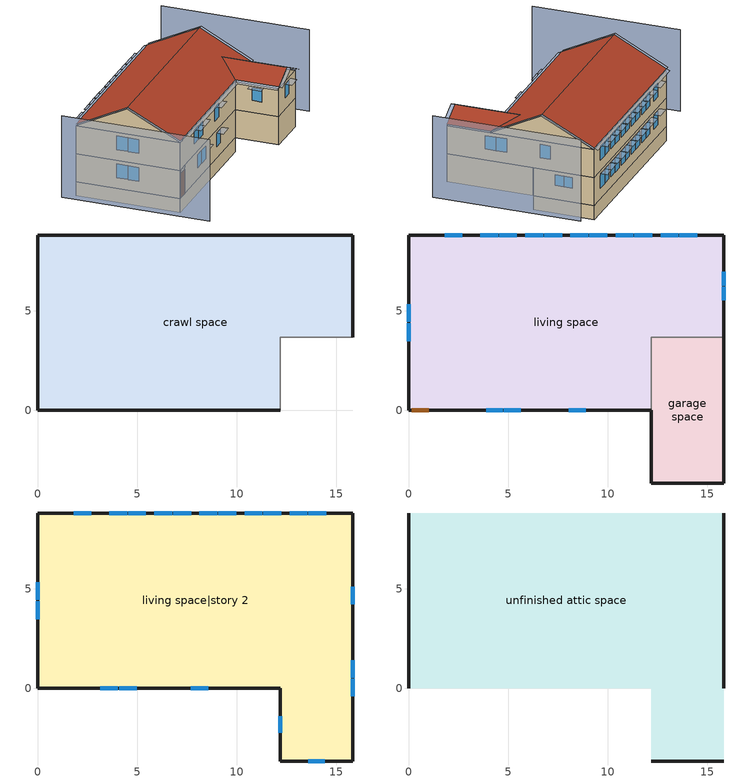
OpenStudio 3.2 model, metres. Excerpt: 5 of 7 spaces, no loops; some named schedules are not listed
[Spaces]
crawl space
 floor foundation (FloorFndGrndCS): 0,0 0,8.8 15.84,8.8 15.84,3.66 12.18,3.66 12.18,0 z-1.22
 wall foundation (WallFndGrndCS): 15.84,3.66 15.84,8.8 0,8.8 0,0 12.18,0 z-1.22:0
 wall adiabatic (WallFndGrndCS): 12.18,0 12.18,3.66 15.84,3.66 z-1.22:0
garage space
 floor foundation (FloorFndGrndUnfinSlab): 12.18,-3.66 12.18,3.66 15.84,3.66 15.84,-3.66 z0
 wall outside (WallExtUninsUnfin): 12.18,0 12.18,-3.66 15.84,-3.66 15.84,3.66 z0:2.44
 wall to living space (WallIntFinInsUnfin Reversed): 15.84,3.66 12.18,3.66 12.18,0 z0:2.44
living space
 floor to crawl space (FloorCSInsFin Reversed): 0,0 0,8.8 15.84,8.8 15.84,3.66 12.18,3.66 12.18,0 z0
 wall outside (WallExtInsFin): 15.84,3.66 15.84,8.8 0,8.8 0,0 0.13,0 1.05,0 12.18,0 z0:2.44
 window (WindowConstruction): 3.89,0 4.73,0 / 4.79,0 5.63,0 / 8.05,0 8.89,0 z1.01:2.13; 14.49,8.8 13.61,8.8 / 13.54,8.8 12.66,8.8 / 12.23,8.8 11.34,8.8 / 11.28,8.8 10.39,8.8 / 9.97,8.8 9.08,8.8 / 9.02,8.8 8.13,8.8 / 7.71,8.8 6.82,8.8 / 6.76,8.8 5.87,8.8 / 5.44,8.8 4.56,8.8 / 4.49,8.8 3.61,8.8 / 2.71,8.8 1.82,8.8 z0.95:2.13; 0,5.33 0,4.43 / 0,4.37 0,3.47 z0.94:2.13; 15.84,5.51 15.84,6.2 / 15.84,6.26 15.84,6.94 z1.22:2.13
 door (Door): 0.15,0 1.02,0 z0:2.13
living space|story 2
 floor to garage space (FloorFinInsUnfin): 15.84,3.66 15.84,-3.66 12.18,-3.66 12.18,3.66 z2.44
 floor to living space (FloorFinUninsFin): 15.84,8.8 15.84,3.66 12.18,3.66 12.18,0 0,0 0,8.8 z2.44
 wall outside (WallExtInsFin): 0,8.8 0,0 12.18,0 12.18,-3.66 15.84,-3.66 15.84,8.8 0,8.8 z2.44:4.88
 window (WindowConstruction): 13.59,-3.66 14.43,-3.66 z3.46:4.57; 3.15,0 4.03,0 / 4.09,0 4.97,0 / 7.68,0 8.56,0 z3.4:4.57; 14.49,8.8 13.61,8.8 / 13.54,8.8 12.66,8.8 / 12.23,8.8 11.34,8.8 / 11.28,8.8 10.39,8.8 / 9.97,8.8 9.08,8.8 / 9.02,8.8 8.13,8.8 / 7.71,8.8 6.82,8.8 / 6.76,8.8 5.87,8.8 / 5.44,8.8 4.56,8.8 / 4.49,8.8 3.61,8.8 / 2.71,8.8 1.82,8.8 z3.39:4.57; 12.18,-1.42 12.18,-2.24 z3.48:4.57; 0,5.33 0,4.43 / 0,4.37 0,3.47 z3.38:4.57; 15.84,-0.41 15.84,0.46 / 15.84,0.53 15.84,1.4 / 15.84,4.21 15.84,5.08 z3.41:4.57
unfinished attic space
 floor to living space|story 2 (FloorFinInsUnfinAttic): 15.84,8.8 15.84,0 0,0 0,8.8 z4.88; 12.18,-3.66 12.18,0 15.84,0 15.84,-3.66 z4.88
 wall outside (WallExtUninsUnfin): 0,4.4,7.08 0,8.8,4.88 0,0,4.88; 15.84,4.4,7.08 15.84,0,4.88 15.84,8.8,4.88; 12.18,-3.66,4.88 15.84,-3.66,4.88 14.01,-3.66,5.79
 roof outside (RoofUnfinInsExt): 0,4.4,7.23 15.84,4.4,7.23 15.84,8.8,5.03 0,8.8,5.03; 12.18,0,5.03 12.18,-3.66,5.03 14.01,-3.66,5.94 14.01,1.83,5.94; 15.84,0,5.03 14.01,1.83,5.94 14.01,-3.66,5.94 15.84,-3.66,5.03; 0,4.4,7.23 0,0,5.03 12.18,0,5.03 14.01,1.83,5.94 15.84,0,5.03 15.84,4.4,7.23
shading: -3.05,8.8 -3.05,-3.66 / 18.89,-3.66 18.89,8.8 z0:7.08; 16.14,-3.66,4.88 16.14,0,4.88 15.84,0,5.03 15.84,-3.66,5.03; 14.01,-3.96,5.94 15.84,-3.96,5.03 15.84,-3.66,5.03 14.01,-3.66,5.94; 11.88,0,4.88 11.88,-3.66,4.88 12.18,-3.66,5.03 12.18,0,5.03; 12.18,-3.96,5.03 14.01,-3.96,5.94 14.01,-3.66,5.94 12.18,-3.66,5.03; -0.3,8.8,5.03 -0.3,4.4,7.23 0,4.4,7.23 0,8.8,5.03; 16.14,4.4,7.23 16.14,8.8,5.03 15.84,8.8,5.03 15.84,4.4,7.23; 15.84,9.1,4.88 0,9.1,4.88 0,8.8,5.03 15.84,8.8,5.03; -0.3,4.4,7.23 -0.3,0,5.03 0,0,5.03 0,4.4,7.23; 0,-0.3,4.88 12.18,-0.3,4.88 12.18,0,5.03 0,0,5.03; 16.14,0,5.03 16.14,4.4,7.23 15.84,4.4,7.23 15.84,0,5.03; 15.84,7.1 15.84,6.11 16.45,6.11 16.45,7.1 z2.29; 15.84,0.62 15.84,-0.56 16.45,-0.56 16.45,0.62 z4.72; 0,3.32 0,4.52 -0.61,4.52 -0.61,3.32 z2.29; 0,4.28 0,5.48 -0.61,5.48 -0.61,4.28 z2.29; 0,3.32 0,4.52 -0.61,4.52 -0.61,3.32 z4.72; 0,4.28 0,5.48 -0.61,5.48 -0.61,4.28 z4.72; 12.18,-2.39 12.18,-1.27 11.57,-1.27 11.57,-2.39 z4.72; 1.67,8.8 2.86,8.8 2.86,9.41 1.67,9.41 z2.29; 10.24,8.8 11.43,8.8 11.43,9.41 10.24,9.41 z4.72; 12.5,8.8 13.7,8.8 13.7,9.41 12.5,9.41 z4.72; 13.45,8.8 14.65,8.8 14.65,9.41 13.45,9.41 z4.72; 9.04,0 7.9,0 7.9,-0.61 9.04,-0.61 z2.29; 12.5,8.8 13.7,8.8 13.7,9.41 12.5,9.41 z2.29; 15.84,5.23 15.84,4.06 16.45,4.06 16.45,5.23 z4.72; 8.93,8.8 10.12,8.8 10.12,9.41 8.93,9.41 z2.29; 10.24,8.8 11.43,8.8 11.43,9.41 10.24,9.41 z2.29; 4.88,0 3.74,0 3.74,-0.61 4.88,-0.61 z2.29; 8.71,0 7.53,0 7.53,-0.61 8.71,-0.61 z4.72; 8.93,8.8 10.12,8.8 10.12,9.41 8.93,9.41 z4.72; 11.19,8.8 12.38,8.8 12.38,9.41 11.19,9.41 z4.72; 5.12,0 3.94,0 3.94,-0.61 5.12,-0.61 z4.72; 4.18,0 3,0 3,-0.61 4.18,-0.61 z4.72; 4.4,8.8 5.6,8.8 5.6,9.41 4.4,9.41 z2.29; 5.78,0 4.64,0 4.64,-0.61 5.78,-0.61 z2.29; 14.58,-3.66 13.44,-3.66 13.44,-4.27 14.58,-4.27 z4.72; 6.67,8.8 7.86,8.8 7.86,9.41 6.67,9.41 z4.72; 5.72,8.8 6.91,8.8 6.91,9.41 5.72,9.41 z4.72; 13.45,8.8 14.65,8.8 14.65,9.41 13.45,9.41 z2.29; 7.98,8.8 9.17,8.8 9.17,9.41 7.98,9.41 z4.72; 4.4,8.8 5.6,8.8 5.6,9.41 4.4,9.41 z4.72; 7.98,8.8 9.17,8.8 9.17,9.41 7.98,9.41 z2.29; 5.72,8.8 6.91,8.8 6.91,9.41 5.72,9.41 z2.29; 11.19,8.8 12.38,8.8 12.38,9.41 11.19,9.41 z2.29; 3.45,8.8 4.65,8.8 4.65,9.41 3.45,9.41 z4.72; 15.84,1.55 15.84,0.37 16.45,0.37 16.45,1.55 z4.72; 1.67,8.8 2.86,8.8 2.86,9.41 1.67,9.41 z4.72; 6.67,8.8 7.86,8.8 7.86,9.41 6.67,9.41 z2.29; 15.84,6.35 15.84,5.36 16.45,5.36 16.45,6.35 z2.29; 3.45,8.8 4.65,8.8 4.65,9.41 3.45,9.41 z2.29
[Site]
Denver Intl Ap_CO_USA: Latitude {deg}=39.83; Longitude {deg}=-104.65; Time Zone {hr}=-7; Elevation {m}=1650; Terrain=Suburbs
[ClimateZones]
Climate Zone Institution Name 1=Building America; Climate Zone Document Year 1=0; Climate Zone Value 1=Cold
[Site:WaterMainsTemperature]
Calculation Method=Correlation; Annual Average Outdoor Air Temperature {C}=10.8753; Maximum Difference In Monthly Average Outdoor Air Temperatures {deltaC}=23.1524
[Site:GroundTemperature:Deep]
10.8753, 10.8753, 10.8753, 10.8753, 10.8753, 10.8753, 10.8753, 10.8753, 10.8753, 10.8753, 10.8753, 10.8753
[Building]
Building 1: North Axis {deg}=315; Standards Number of Stories=2; Standards Number of Above Ground Stories=2; Standards Building Type=singlefamilydetached; Standards Number of Living Units=1
[Material] Roughness=Rough
Name | Thickness {m} | Conductivity {W/m-K} | Density {kg/m3} | Specific Heat {J/kg-K} | Thermal Absorptance | Solar Absorptance | Visible Absorptance
Drywall 0.5 in. | 0.0127 | 0.160291 | 801 | 837.4 | 0.9 | 0.5 | 0.1
FloorUATrussandIns | 0.0889 | 0.0436674 | 50.7834 | 1165.1 | 0.9 | 0.5 | 0.9
FloorUAAdditionalCeilingIns | 0.12827 | 0.0411113 | 16.02 | 1046.75
Asphalt Shingles, Medium | 0.009525 | 0.162714 | 1121.4 | 1465.45 | 0.91 | 0.85 | 0.85
RoofSheathing | 0.01905 | 0.115458 | 512.64 | 1214.23 | 0.82 | 0.3 | 0.3
RoofUARoofIns | 0.18415 | 8.02397 | 37.0049 | 1207.88 | 0.91 | 0.85 | 0.91
FoundationExtVertIns | 0.051816 | 0.029427 | 32.04 | 1214.23
Concrete 8.0 in.; FootingMaterial | 0.2032 | 1.803125 | 2242.8 | 837.4 | 0.9
Concrete 4.0 in. | 0.1016 | 1.803125 | 2242.8 | 837.4 | 0.9
FloorIns | 0.23495 | 2.59817 | 67.691 | 1210.98 | 0.82 | 0.3 | 0.3
Wood Floor | 0.015875 | 0.115458 | 544.68 | 1214.23
Floor Covering | 0.0127 | 0.0433444 | 54.468 | 1339.84 | 0.9 | 0.9
FloorIns 1 | 0.1397 | 0.0489548 | 106.365 | 1151.69 | 0.82 | 0.3 | 0.3
FloorFinStudAndAirFloor | 0.1397 | 0.557395 | 67.691 | 1210.98 | 0.9 | 0.5 | 0.9
Vinyl, Light | 0.009525 | 0.089435 | 177.822 | 1046.75 | 0.9 | 0.3 | 0.3
WallSheathing | 0.0127 | 0.115458 | 512.64 | 1214.23 | 0.82 | 0.3 | 0.3
WallStudAndCavity | 0.0889 | 0.054245 | 162.403 | 1178.92 | 0.9 | 0.3 | 0.9
WallStudAndCavity 1 | 0.0889 | 0.0548529 | 162.403 | 1178.92 | 0.82 | 0.3 | 0.82
WallStudAndCavity 2 | 0.0889 | 0.393744 | 83.0341 | 1211.67 | 0.9 | 0.3 | 0.9
WallStudAndCavity 3 | 0.0889 | 0.397942 | 83.0341 | 1211.67 | 0.82 | 0.3 | 0.3
res furniture material living space|story 2 | 0.1524 | 0.115458 | 640.8 | 1214.23 | 0.9 | 0.6 | 0.1
DoorMaterial | 0.04445 | 0.0612267 | 512.64 | 1214.23 | 0.82 | 0.3 | 0.3
[Construction]
FloorFinInsUnfinAttic: Drywall 0.5 in., FloorUATrussandIns, FloorUAAdditionalCeilingIns
RoofUnfinInsExt: Asphalt Shingles, Medium, RoofSheathing, RoofUARoofIns
WallFndGrndCS: Concrete 8.0 in.
FloorFndGrndCS; FloorFndGrndUnfinSlab: Concrete 4.0 in.
FloorCSInsFin Reversed: Floor Covering, Wood Floor, RoofSheathing, FloorIns
FootingConstruction: FootingMaterial
FloorFinInsUnfin: FloorIns 1, RoofSheathing, Wood Floor, Floor Covering
FloorFinUninsFin: Drywall 0.5 in., FloorFinStudAndAirFloor, RoofSheathing, Wood Floor, Floor Covering
WallExtInsFin: Vinyl, Light, WallSheathing, WallStudAndCavity, Drywall 0.5 in.
WallIntFinInsUnfin Reversed: WallStudAndCavity 1, WallSheathing
WallExtUninsUnfin: Vinyl, Light, WallSheathing, WallStudAndCavity 2
WallIntFinUninsFin: WallStudAndCavity 3, Drywall 0.5 in.
res furniture construction living space|story 2; res furniture construction living space; res furniture construction garage space: res furniture material living space|story 2
WindowConstruction: WindowMaterial
Door: DoorMaterial
[WindowMaterial:Shade]
CoolingShade: Solar Transmittance=0.999; Solar Reflectance=0.00099; Visible Transmittance=0.999; Visible Reflectance=0.00099; Thermal Hemispherical Emissivity=1e-05; Thermal Transmittance=0.999; Thickness {m}=0.0001; Conductivity {W/m-K}=10000; Shade to Glass Distance {m}=0.001; Top Opening Multiplier=0; Bottom Opening Multiplier=0; Left-Side Opening Multiplier=0; Right-Side Opening Multiplier=0; Airflow Permeability=0
[WindowMaterial:SimpleGlazingSystem]
WindowMaterial: U-Factor {W/m2-K}=2.10086; Solar Heat Gain Coefficient=0.21
[ThermalZone] Use Ideal Air Loads=No
living zone: Thermostat=living zone temperature setpoint
garage zone; unfinished attic zone; crawl zone: 
res ds res ashp central clg air system ret air zone; res ds res ashp central htg air system ret air zone: Volume {m3}=0.25
[Sizing:Zone] Zone Cooling Design Supply Air Temperature Input Method=SupplyAirTemperature; Zone Cooling Design Supply Air Temperature {C}=14; Zone Cooling Design Supply Air Temperature Difference {deltaC}=11.11; Zone Heating Design Supply Air Temperature Input Method=SupplyAirTemperature; Zone Heating Design Supply Air Temperature {C}=40; Zone Heating Design Supply Air Temperature Difference {deltaC}=11.11; Zone Cooling Design Supply Air Humidity Ratio {kg-H2O/kg-air}=0.0085; Zone Heating Design Supply Air Humidity Ratio {kg-H2O/kg-air}=0.008; Cooling Design Air Flow Method=DesignDay; Heating Design Air Flow Method=DesignDay; Account for Dedicated Outdoor Air System=No; Dedicated Outdoor Air System Control Strategy=NeutralSupplyAir; Dedicated Outdoor Air Low Setpoint Temperature for Design {C}=autosize; Dedicated Outdoor Air High Setpoint Temperature for Design {C}=autosize
garage zone; unfinished attic zone; crawl zone; res ds res ashp central clg air system ret air zone; res ds res ashp central htg air system ret air zone
[Space]
Name | Space Type | Thermal Zone | Building Unit
garage space | Space Type 1 | garage zone
living space; living space|story 2 | Space Type 2 | living zone | unit 1
unfinished attic space | Space Type 3 | unfinished attic zone
crawl space | Space Type 4 | crawl zone
res ds res ashp central clg air system ret air space |  | res ds res ashp central clg air system ret air zone
res ds res ashp central htg air system ret air space |  | res ds res ashp central htg air system ret air zone
[SpaceType]
Name | Standards Space Type
Space Type 1 | garage
Space Type 2 | living
Space Type 3 | unfinished attic
Space Type 4 | crawlspace
[BuildingUnit]
unit 1: Building Unit Type=Residential
[External:File]
8760.csv: File=8760.csv
[People:Definition] Number of People Calculation Method=People; Fraction Radiant=0.319734; Sensible Heat Fraction=0.573; Carbon Dioxide Generation Rate {m3/s-W}=0; Enable ASHRAE 55 Comfort Warnings=No; Mean Radiant Temperature Calculation Type=ZoneAveraged
Name | Number of People {people}
res occupants|living space|story 2 | 1.77004
res occupants|living space | 1.45996
[People] Number of People Schedule=occupants; Activity Level Schedule=res occupants activity schedule; Multiplier=1
Name | People Definition | Space or SpaceType
res occupants|living space|story 2 | res occupants|living space|story 2 | living space|story 2
res occupants|living space | res occupants|living space | living space
[Foundation:Kiva] Wall Height Above Grade {m}=0.2032; Wall Depth Below Slab {m}=0.2032
Name | Exterior Vertical Insulation Material | Exterior Vertical Insulation Depth {m} | Footing Wall Construction
Foundation Kiva 1 | FoundationExtVertIns | 1.2192
Foundation Kiva 2 |  |  | FootingConstruction
[Foundation:Kiva:Settings]
Soil Conductivity {W/m-K}=1.731; Soil Density {kg/m3}=1842.3; Soil Specific Heat {J/kg-K}=418.7; Ground Solar Absorptivity=0.9; Ground Thermal Absorptivity=0.9; Ground Surface Roughness {m}=0.03; Far-Field Width {m}=40; Deep-Ground Boundary Condition=ZeroFlux; Deep-Ground Depth {m}=40; Minimum Cell Dimension {m}=0.02; Maximum Cell Growth Coefficient=1.5; Simulation Timestep=Hourly
[SurfaceProperty:ExposedFoundationPerimeter] Exposed Perimeter Calculation Method=TotalExposedPerimeter
Name | Total Exposed Perimeter {m}
Surface 28 | 41.9582
Surface 1 | 14.6304
[InternalMass:Definition] Design Level Calculation Method=SurfaceArea
Name | Construction | Surface Area {m2}
living space|story 2 Partition | WallIntFinUninsFin | 152.733
living space Partition | WallIntFinUninsFin | 125.977
res furniture mass living space|story 2 | res furniture construction living space|story 2 | 61.093
res furniture mass living space | res furniture construction living space | 50.3906
res furniture mass garage space | res furniture construction garage space | 2.67561
[InternalMass] Multiplier=1
Name | Internal Mass Definition | Space or SpaceType
living space|story 2 Partition | living space|story 2 Partition | living space|story 2
living space Partition | living space Partition | living space
res furniture mass living space|story 2 | res furniture mass living space|story 2 | living space|story 2
res furniture mass living space | res furniture mass living space | living space
res furniture mass garage space | res furniture mass garage space | garage space
[ShadingControl]
WindowShadingControl: Shading Type=InteriorShade; Shading Device Material=CoolingShade; Shading Control Type=OnIfScheduleAllows; Schedule=Window shading schedule; Shading Control Is Scheduled=Yes; Multiple Surface Control Type=Sequential; Sub Surface Name 1=Surface 10 - Window 2; Sub Surface Name 2=Surface 18 - Window 1; Sub Surface Name 3=Surface 8 - Window 2; Sub Surface Name 4=Surface 8 - Window 1; Sub Surface Name 5=Surface 16 - Window 2; Sub Surface Name 6=Surface 16 - Window 1; Sub Surface Name 7=Surface 20 - Window 1; Sub Surface Name 8=Surface 9 - Window 11; Sub Surface Name 9=Surface 17 - Window 4; Sub Surface Name 10=Surface 17 - Window 2; Sub Surface Name 11=Surface 17 - Window 1; Sub Surface Name 12=Surface 13 - Window 3; Sub Surface Name 13=Surface 9 - Window 2; Sub Surface Name 14=Surface 18 - Window 3; Sub Surface Name 15=Surface 9 - Window 5; Sub Surface Name 16=Surface 9 - Window 4; Sub Surface Name 17=Surface 13 - Window 1; Sub Surface Name 18=Surface 21 - Window 3; Sub Surface Name 19=Surface 17 - Window 5; Sub Surface Name 20=Surface 17 - Window 3; Sub Surface Name 21=Surface 21 - Window 2; Sub Surface Name 22=Surface 21 - Window 1; Sub Surface Name 23=Surface 9 - Window 9; Sub Surface Name 24=Surface 13 - Window 2; Sub Surface Name 25=Surface 19 - Window 1; Sub Surface Name 26=Surface 17 - Window 7; Sub Surface Name 27=Surface 17 - Window 8; Sub Surface Name 28=Surface 9 - Window 1; Sub Surface Name 29=Surface 17 - Window 6; Sub Surface Name 30=Surface 17 - Window 9; Sub Surface Name 31=Surface 9 - Window 6; Sub Surface Name 32=Surface 9 - Window 8; Sub Surface Name 33=Surface 9 - Window 3; Sub Surface Name 34=Surface 17 - Window 10; Sub Surface Name 35=Surface 18 - Window 2; Sub Surface Name 36=Surface 17 - Window 11; Sub Surface Name 37=Surface 9 - Window 7; Sub Surface Name 38=Surface 10 - Window 1; Sub Surface Name 39=Surface 9 - Window 10
[AvailabilityManager:DifferentialThermostat]
res solar hot water useful energy: Temperature Difference On Limit {deltaC}=0; Temperature Difference Off Limit {deltaC}=0
[Coil:Heating:DX:MultiSpeed:StageData] Rated Supply Air Fan Power Per Volume Flow Rate {W/(m3/s)}=773.3; Rated Waste Heat Fraction of Power Input=0.2; Waste Heat Function of Temperature Curve=ConstantBiquadratic
Name | Gross Rated Heating Capacity {W} | Gross Rated Heating COP {W/W} | Rated Air Flow Rate {m3/s} | Heating Capacity Function of Temperature Curve | Heating Capacity Function of Flow Fraction Curve | Energy Input Ratio Function of Temperature Curve | Energy Input Ratio Function of Flow Fraction Curve | Part Load Fraction Correlation Curve
 | 8616.29 | 5.13214 | 0.518448 | HP_Heat-Cap-fT1 | HP_Heat-CAP-fFF1 | HP_Heat-EIR-fT1 | HP_Heat-EIR-fFF1 | HP_Heat-PLF-fPLR1
 | 11781.5 | 4.834 | 0.644558 | HP_Heat-Cap-fT2 | HP_Heat-CAP-fFF2 | HP_Heat-EIR-fT2 | HP_Heat-EIR-fFF2 | HP_Heat-PLF-fPLR2
 | 17584.3 | 4.07763 | 0.700606 | HP_Heat-Cap-fT3 | HP_Heat-CAP-fFF3 | HP_Heat-EIR-fT3 | HP_Heat-EIR-fFF3 | HP_Heat-PLF-fPLR3
 | 21101.1 | 4.11113 | 0.854739 | HP_Heat-Cap-fT4 | HP_Heat-CAP-fFF4 | HP_Heat-EIR-fT4 | HP_Heat-EIR-fFF4 | HP_Heat-PLF-fPLR4
[ThermostatSetpoint:DualSetpoint]
living zone temperature setpoint: Heating Setpoint Temperature Schedule=res heating setpoint; Cooling Setpoint Temperature Schedule=res cooling setpoint
[ElectricEquipment:Definition] Design Level Calculation Method=EquipmentLevel
Name | Design Level {W} | Fraction Latent | Fraction Radiant | Fraction Lost
res refrig | 65.0889 | 0 | 0 | 0
res range electric | 41.8374 | 0.3 | 0.24 | 0.3
res misc plug loads|living space|story 2 | 301.281 | 0.021 | 0.558 | 0.049
res misc plug loads|living space | 248.502 | 0.021 | 0.558 | 0.049
res infil_1 house fan; res infil_1 range fan; res infil_1 bath fan | 0 | 0 | 0 | 1
[ElectricEquipment]
Name | Electric Equipment Definition | Space or SpaceType | Schedule
res refrig | res refrig | living space|story 2 | res refrig schedule
res range electric | res range electric | living space|story 2 | cooking_range
res misc plug loads|living space|story 2 | res misc plug loads|living space|story 2 | living space|story 2 | plug_loads
res misc plug loads|living space | res misc plug loads|living space | living space | plug_loads
res infil_1 house fan | res infil_1 house fan | living space|story 2 | Always On Discrete
res infil_1 range fan | res infil_1 range fan | living space|story 2 | Always On Discrete
res infil_1 bath fan | res infil_1 bath fan | living space|story 2 | Always On Discrete
[OtherEquipment:Definition] Design Level Calculation Method=EquipmentLevel
Name | Design Level {W} | Fraction Latent | Fraction Radiant | Fraction Lost
res range gas | 436.408 | 0.2 | 0.18 | 0.5
res ds res ashp central clg air system SupSLkToLvEq; res ds res ashp central clg air system SupLatLkToLvEq; res ds res ashp central clg air system SupDCnToLvEq; res ds res ashp central clg air system SupDCnToAhEq; res ds res ashp central clg air system RetDCnToPlEq; res ds res ashp central clg air system RetDCnToAhEquip; res ds res ashp central clg air system SupSLkToAhEq; res ds res ashp central clg air system SupLatLkToAhEq; res ds res ashp central clg air system RetSLkEq; res ds res ashp central clg air system RetLatLkEq; res ds res ashp central htg air system SupSLkToLvEq; res ds res ashp central htg air system SupLatLkToLvEq; res ds res ashp central htg air system SupDCnToLvEq; res ds res ashp central htg air system SupDCnToAhEq; res ds res ashp central htg air system RetDCnToPlEq; res ds res ashp central htg air system RetDCnToAhEquip; res ds res ashp central htg air system SupSLkToAhEq; res ds res ashp central htg air system SupLatLkToAhEq; res ds res ashp central htg air system RetSLkEq; res ds res ashp central htg air system RetLatLkEq | 0
[OtherEquipment]
Name | Other Equipment Definition | Space or SpaceType | Schedule | Fuel Type
res range gas | res range gas | living space|story 2 | cooking_range | NaturalGas
res ds res ashp central clg air system SupSLkToLvEq | res ds res ashp central clg air system SupSLkToLvEq | living space|story 2 | Always On Discrete | None
res ds res ashp central clg air system SupLatLkToLvEq | res ds res ashp central clg air system SupLatLkToLvEq | living space|story 2 | Always On Discrete | None
res ds res ashp central clg air system SupDCnToLvEq | res ds res ashp central clg air system SupDCnToLvEq | living space|story 2 | Always On Discrete | None
res ds res ashp central clg air system SupDCnToAhEq | res ds res ashp central clg air system SupDCnToAhEq | crawl space | Always On Discrete | None
res ds res ashp central clg air system RetDCnToPlEq | res ds res ashp central clg air system RetDCnToPlEq | res ds res ashp central clg air system ret air space | Always On Discrete | None
res ds res ashp central clg air system RetDCnToAhEquip | res ds res ashp central clg air system RetDCnToAhEquip | crawl space | Always On Discrete | None
res ds res ashp central clg air system SupSLkToAhEq | res ds res ashp central clg air system SupSLkToAhEq | crawl space | Always On Discrete | None
res ds res ashp central clg air system SupLatLkToAhEq | res ds res ashp central clg air system SupLatLkToAhEq | crawl space | Always On Discrete | None
res ds res ashp central clg air system RetSLkEq | res ds res ashp central clg air system RetSLkEq | res ds res ashp central clg air system ret air space | Always On Discrete | None
res ds res ashp central clg air system RetLatLkEq | res ds res ashp central clg air system RetLatLkEq | res ds res ashp central clg air system ret air space | Always On Discrete | None
res ds res ashp central htg air system SupSLkToLvEq | res ds res ashp central htg air system SupSLkToLvEq | living space|story 2 | Always On Discrete | None
res ds res ashp central htg air system SupLatLkToLvEq | res ds res ashp central htg air system SupLatLkToLvEq | living space|story 2 | Always On Discrete | None
res ds res ashp central htg air system SupDCnToLvEq | res ds res ashp central htg air system SupDCnToLvEq | living space|story 2 | Always On Discrete | None
res ds res ashp central htg air system SupDCnToAhEq | res ds res ashp central htg air system SupDCnToAhEq | crawl space | Always On Discrete | None
res ds res ashp central htg air system RetDCnToPlEq | res ds res ashp central htg air system RetDCnToPlEq | res ds res ashp central htg air system ret air space | Always On Discrete | None
res ds res ashp central htg air system RetDCnToAhEquip | res ds res ashp central htg air system RetDCnToAhEquip | crawl space | Always On Discrete | None
res ds res ashp central htg air system SupSLkToAhEq | res ds res ashp central htg air system SupSLkToAhEq | crawl space | Always On Discrete | None
res ds res ashp central htg air system SupLatLkToAhEq | res ds res ashp central htg air system SupLatLkToAhEq | crawl space | Always On Discrete | None
res ds res ashp central htg air system RetSLkEq | res ds res ashp central htg air system RetSLkEq | res ds res ashp central htg air system ret air space | Always On Discrete | None
res ds res ashp central htg air system RetLatLkEq | res ds res ashp central htg air system RetLatLkEq | res ds res ashp central htg air system ret air space | Always On Discrete | None
[Lights:Definition] Design Level Calculation Method=LightingLevel; Fraction Radiant=0.6; Fraction Visible=0.2; Return Air Fraction=0
Name | Lighting Level {W}
res lighting interior living space|story 2 | 392.091
res lighting interior living space | 323.404
res lighting garage garage space | 22.6628
[Lights] Fraction Replaceable=1
Name | Lights Definition | Space or SpaceType | Schedule
res lighting interior living space|story 2 | res lighting interior living space|story 2 | living space|story 2 | lighting_interior
res lighting interior living space | res lighting interior living space | living space | lighting_interior
res lighting garage garage space | res lighting garage garage space | garage space | lighting_garage
[Exterior:Lights:Definition]
res lighting exterior: Design Level {W}=56.6571
[Exterior:Lights]
res lighting exterior: Exterior Lights Definition=res lighting exterior; Schedule=lighting_exterior
[SpaceInfiltration:EffectiveLeakageArea] Schedule=Always On Discrete
Name | Space or SpaceType | Effective Air Leakage Area {cm2} | Stack Coefficient | Wind Coefficient
res infil|garage space | garage space | 90.5149 | 0.000129067 | 4.38083e-05
res infil|unfinished attic space | unfinished attic space | 5086 | 0.00016346 | 4.2079e-05
[EnergyManagementSystem:Sensor]
Name | Output Variable or Output Meter | Output Variable or Output Meter Index Key
res_nv_pb_s | Site Outdoor Air Barometric Pressure
res_af_vw_s | Site Wind Speed
res_nv_wt_s | Site Outdoor Air Humidity Ratio
res_nv_1_nva_s | Schedule Value | res nv_1 avail schedule
res_nv_1_sp_s | Schedule Value | res nv_1 temp schedule
res_ds_res_ashp_central_clg_air_system_ah_mfr_s | System Node Mass Flow Rate | Node 42
res_ds_res_ashp_central_clg_air_system_ah_vfr_s | System Node Current Density Volume Flow Rate | Node 42
res_ds_res_ashp_central_clg_air_system_ah_tt_s | System Node Temperature | Node 42
res_ds_res_ashp_central_clg_air_system_ra_t_s | System Node Temperature | Node 45
res_ds_res_ashp_central_clg_air_system_ah_wt_s | System Node Humidity Ratio | Node 42
res_ds_res_ashp_central_clg_air_system_ra_w_s | System Node Humidity Ratio | Node 45
res_ds_res_ashp_central_clg_air_system_ah_t_s; res_ds_res_ashp_central_htg_air_system_ah_t_s | Zone Air Temperature | crawl zone
res_ds_res_ashp_central_clg_air_system_ah_w_s; res_ds_res_ashp_central_htg_air_system_ah_w_s | Zone Mean Air Humidity Ratio | crawl zone
res_ds_res_ashp_central_htg_air_system_ah_mfr_s | System Node Mass Flow Rate | Node 35
res_ds_res_ashp_central_htg_air_system_ah_vfr_s | System Node Current Density Volume Flow Rate | Node 35
res_ds_res_ashp_central_htg_air_system_ah_tt_s | System Node Temperature | Node 35
res_ds_res_ashp_central_htg_air_system_ra_t_s | System Node Temperature | Node 38
res_ds_res_ashp_central_htg_air_system_ah_wt_s | System Node Humidity Ratio | Node 35
res_ds_res_ashp_central_htg_air_system_ra_w_s | System Node Humidity Ratio | Node 38
res_infil_1_range_sch_s | Schedule Value | res mv_1 range exhaust schedule
res_infil_1_bath_sch_s | Schedule Value | res mv_1 bath exhaust schedule
res_infil_1_wh_sch_s | Schedule Value | Always On Discrete
[SpaceInfiltration:DesignFlowRate] Space or SpaceType=living space|story 2; Schedule=Always On Discrete; Design Flow Rate Calculation Method=Flow/Space; Design Flow Rate {m3/s}=0
res nv_1 flow; res infil_1 flow
[EnergyManagementSystem:Actuator]
Name | Actuated Component | Actuated Component Type | Actuated Component Control Type
res_nv_1_flow_act | res nv_1 flow | Zone Infiltration | Air Exchange Flow Rate
res_ds_res_ashp_central_clg_air_system_SupSLkToLvEq_act | res ds res ashp central clg air system SupSLkToLvEq | OtherEquipment | Power Level
res_ds_res_ashp_central_clg_air_system_SupLatLkToLvEq_act | res ds res ashp central clg air system SupLatLkToLvEq | OtherEquipment | Power Level
res_ds_res_ashp_central_clg_air_system_SupDCnToLvEq_act | res ds res ashp central clg air system SupDCnToLvEq | OtherEquipment | Power Level
res_ds_res_ashp_central_clg_air_system_SupDCnToAhEq_act | res ds res ashp central clg air system SupDCnToAhEq | OtherEquipment | Power Level
res_ds_res_ashp_central_clg_air_system_RetDCnToPlEq_act | res ds res ashp central clg air system RetDCnToPlEq | OtherEquipment | Power Level
res_ds_res_ashp_central_clg_air_system_RetDCnToAhEquip_act | res ds res ashp central clg air system RetDCnToAhEquip | OtherEquipment | Power Level
res_ds_res_ashp_central_clg_air_system_SupSLkToAhEq_act | res ds res ashp central clg air system SupSLkToAhEq | OtherEquipment | Power Level
res_ds_res_ashp_central_clg_air_system_SupLatLkToAhEq_act | res ds res ashp central clg air system SupLatLkToAhEq | OtherEquipment | Power Level
res_ds_res_ashp_central_clg_air_system_RetSLkEq_act | res ds res ashp central clg air system RetSLkEq | OtherEquipment | Power Level
res_ds_res_ashp_central_clg_air_system_RetLatLkEq_act | res ds res ashp central clg air system RetLatLkEq | OtherEquipment | Power Level
res_ds_res_ashp_central_clg_air_system_AhToLivMix_act | res ds res ashp central clg air system AhToLivMix | ZoneMixing | Air Exchange Flow Rate
res_ds_res_ashp_central_clg_air_system_LivToAhMix_act | res ds res ashp central clg air system LivToAhMix | ZoneMixing | Air Exchange Flow Rate
res_ds_res_ashp_central_htg_air_system_SupSLkToLvEq_act | res ds res ashp central htg air system SupSLkToLvEq | OtherEquipment | Power Level
res_ds_res_ashp_central_htg_air_system_SupLatLkToLvEq_act | res ds res ashp central htg air system SupLatLkToLvEq | OtherEquipment | Power Level
res_ds_res_ashp_central_htg_air_system_SupDCnToLvEq_act | res ds res ashp central htg air system SupDCnToLvEq | OtherEquipment | Power Level
res_ds_res_ashp_central_htg_air_system_SupDCnToAhEq_act | res ds res ashp central htg air system SupDCnToAhEq | OtherEquipment | Power Level
res_ds_res_ashp_central_htg_air_system_RetDCnToPlEq_act | res ds res ashp central htg air system RetDCnToPlEq | OtherEquipment | Power Level
res_ds_res_ashp_central_htg_air_system_RetDCnToAhEquip_act | res ds res ashp central htg air system RetDCnToAhEquip | OtherEquipment | Power Level
res_ds_res_ashp_central_htg_air_system_SupSLkToAhEq_act | res ds res ashp central htg air system SupSLkToAhEq | OtherEquipment | Power Level
res_ds_res_ashp_central_htg_air_system_SupLatLkToAhEq_act | res ds res ashp central htg air system SupLatLkToAhEq | OtherEquipment | Power Level
res_ds_res_ashp_central_htg_air_system_RetSLkEq_act | res ds res ashp central htg air system RetSLkEq | OtherEquipment | Power Level
res_ds_res_ashp_central_htg_air_system_RetLatLkEq_act | res ds res ashp central htg air system RetLatLkEq | OtherEquipment | Power Level
res_ds_res_ashp_central_htg_air_system_AhToLivMix_act | res ds res ashp central htg air system AhToLivMix | ZoneMixing | Air Exchange Flow Rate
res_ds_res_ashp_central_htg_air_system_LivToAhMix_act | res ds res ashp central htg air system LivToAhMix | ZoneMixing | Air Exchange Flow Rate
res_infil_1_house_fan_act | res infil_1 house fan | ElectricEquipment | Electricity Rate
res_infil_1_range_fan_act | res infil_1 range fan | ElectricEquipment | Electricity Rate
res_infil_1_bath_fan_act | res infil_1 bath fan | ElectricEquipment | Electricity Rate
res_infil_1_flow_act | res infil_1 flow | Zone Infiltration | Air Exchange Flow Rate
[EnergyManagementSystem:Program]
res_nv_1_program: Set Tdiff = res_af_1_tin_s-res_af_1_tt_s; Set dT = (@Abs Tdiff); Set pt = (@RhFnTdbWPb res_af_1_tt_s res_nv_wt_s res_nv_pb_s); Set NVA = 15632.99918427006; Set Cs = 0.00017926040778923255; Set Cw = 8.70903777141566e-05; Set MNV = 3.7755795455999985; Set MHR = 0.0115; Set MRH = 0.7; Set temp1 = (res_nv_1_nva_s*NVA); Set SGNV = temp1*((((Cs*dT)+(Cw*(res_af_vw_s^2)))^0.5)/1000); If (res_nv_wt_s<MHR) && (pt<MRH) && (res_af_1_tin_s>res_nv_1_sp_s); Set temp2 = (res_af_1_tin_s-res_nv_1_sp_s); Set NVadj1 = temp2/(res_af_1_tin_s-res_af_1_tt_s); Set NVadj2 = (@Min NVadj1 1); Set NVadj3 = (@Max NVadj2 0); Set NVadj = SGNV*NVadj3; Set res_nv_1_flow_act = (@Min NVadj MNV); Else; Set res_nv_1_flow_act = 0; EndIf
res_ds_res_ashp_central_clg_air_system_program: Set res_ds_res_ashp_central_clg_air_system_AhMfr = res_ds_res_ashp_central_clg_air_system_ah_mfr_s; Set res_ds_res_ashp_central_clg_air_system_FanRtf = res_ds_res_ashp_central_clg_air_system_fan_rtf_s; Set res_ds_res_ashp_central_clg_air_system_AhVfr = res_ds_res_ashp_central_clg_air_system_ah_vfr_s; Set res_ds_res_ashp_central_clg_air_system_AhTt = res_ds_res_ashp_central_clg_air_system_ah_tt_s; Set res_ds_res_ashp_central_clg_air_system_AhWt = res_ds_res_ashp_central_clg_air_system_ah_wt_s; Set res_ds_res_ashp_central_clg_air_system_RaT = res_ds_res_ashp_central_clg_air_system_ra_t_s; Set res_ds_res_ashp_central_clg_air_system_RaW = res_ds_res_ashp_central_clg_air_system_ra_w_s; Set res_ds_res_ashp_central_clg_air_system_AhT = res_ds_res_ashp_central_clg_air_system_ah_t_s; Set res_ds_res_ashp_central_clg_air_system_AhW = res_ds_res_ashp_central_clg_air_system_ah_w_s; Run res_ds_res_ashp_central_clg_air_system_lk_subrout; Set res_ds_res_ashp_central_clg_air_system_SupSLkToLvEq_act = res_ds_res_ashp_central_clg_air_system_SupSLkToLv; Set res_ds_res_ashp_central_clg_air_system_SupLatLkToLvEq_act = res_ds_res_ashp_central_clg_air_system_SupLatLkToLv; Set res_ds_res_ashp_central_clg_air_system_SupDCnToLvEq_act = res_ds_res_ashp_central_clg_air_system_SupDCnToLv; Set res_ds_res_ashp_central_clg_air_system_SupDCnToAhEq_act = res_ds_res_ashp_central_clg_air_system_SupDCnToAh; Set res_ds_res_ashp_central_clg_air_system_SupSLkToAhEq_act = res_ds_res_ashp_central_clg_air_system_SupSLkToAh; Set res_ds_res_ashp_central_clg_air_system_SupLatLkToAhEq_act = res_ds_res_ashp_central_clg_air_system_SupLatLkToAh; Set res_ds_res_ashp_central_clg_air_system_RetSLkEq_act = res_ds_res_ashp_central_clg_air_system_RetSLk; Set res_ds_res_ashp_central_clg_air_system_RetLatLkEq_act = res_ds_res_ashp_central_clg_air_system_RetLatLk; Set res_ds_res_ashp_central_clg_air_system_RetDCnToPlEq_act = res_ds_res_ashp_central_clg_air_system_RetDCnToPl; Set res_ds_res_ashp_central_clg_air_system_RetDCnToAhEquip_act = res_ds_res_ashp_central_clg_air_system_RetDCnToAh; Set res_ds_res_ashp_central_clg_air_system_AhToLivMix_act = res_ds_res_ashp_central_clg_air_system_AhToLiv; Set res_ds_res_ashp_central_clg_air_system_LivToAhMix_act = res_ds_res_ashp_central_clg_air_system_LivToAh
res_ds_res_ashp_central_htg_air_system_program: Set res_ds_res_ashp_central_htg_air_system_AhMfr = res_ds_res_ashp_central_htg_air_system_ah_mfr_s; Set res_ds_res_ashp_central_htg_air_system_FanRtf = res_ds_res_ashp_central_htg_air_system_fan_rtf_s; Set res_ds_res_ashp_central_htg_air_system_AhVfr = res_ds_res_ashp_central_htg_air_system_ah_vfr_s; Set res_ds_res_ashp_central_htg_air_system_AhTt = res_ds_res_ashp_central_htg_air_system_ah_tt_s; Set res_ds_res_ashp_central_htg_air_system_AhWt = res_ds_res_ashp_central_htg_air_system_ah_wt_s; Set res_ds_res_ashp_central_htg_air_system_RaT = res_ds_res_ashp_central_htg_air_system_ra_t_s; Set res_ds_res_ashp_central_htg_air_system_RaW = res_ds_res_ashp_central_htg_air_system_ra_w_s; Set res_ds_res_ashp_central_htg_air_system_AhT = res_ds_res_ashp_central_htg_air_system_ah_t_s; Set res_ds_res_ashp_central_htg_air_system_AhW = res_ds_res_ashp_central_htg_air_system_ah_w_s; Run res_ds_res_ashp_central_htg_air_system_lk_subrout; Set res_ds_res_ashp_central_htg_air_system_SupSLkToLvEq_act = res_ds_res_ashp_central_htg_air_system_SupSLkToLv; Set res_ds_res_ashp_central_htg_air_system_SupLatLkToLvEq_act = res_ds_res_ashp_central_htg_air_system_SupLatLkToLv; Set res_ds_res_ashp_central_htg_air_system_SupDCnToLvEq_act = res_ds_res_ashp_central_htg_air_system_SupDCnToLv; Set res_ds_res_ashp_central_htg_air_system_SupDCnToAhEq_act = res_ds_res_ashp_central_htg_air_system_SupDCnToAh; Set res_ds_res_ashp_central_htg_air_system_SupSLkToAhEq_act = res_ds_res_ashp_central_htg_air_system_SupSLkToAh; Set res_ds_res_ashp_central_htg_air_system_SupLatLkToAhEq_act = res_ds_res_ashp_central_htg_air_system_SupLatLkToAh; Set res_ds_res_ashp_central_htg_air_system_RetSLkEq_act = res_ds_res_ashp_central_htg_air_system_RetSLk; Set res_ds_res_ashp_central_htg_air_system_RetLatLkEq_act = res_ds_res_ashp_central_htg_air_system_RetLatLk; Set res_ds_res_ashp_central_htg_air_system_RetDCnToPlEq_act = res_ds_res_ashp_central_htg_air_system_RetDCnToPl; Set res_ds_res_ashp_central_htg_air_system_RetDCnToAhEquip_act = res_ds_res_ashp_central_htg_air_system_RetDCnToAh; Set res_ds_res_ashp_central_htg_air_system_AhToLivMix_act = res_ds_res_ashp_central_htg_air_system_AhToLiv; Set res_ds_res_ashp_central_htg_air_system_LivToAhMix_act = res_ds_res_ashp_central_htg_air_system_LivToAh
res_infil_1_program: Set p_m = 0.14; Set p_s = 0.22; Set s_m = 270; Set s_s = 370; Set z_m = 9.99744; Set z_s = 4.8768; Set f_t = (((s_m/z_m)^p_m)*((z_s/s_s)^p_s)); Set Tdiff = res_af_1_tin_s-res_af_1_tt_s; Set dT = @Abs Tdiff; Set c = 0.1045; Set Cs = 0.0749; Set Cw = 0.1406; Set n = 0.67; Set sft = (f_t*0.5); Set temp1 = ((c*Cw)*((sft*res_af_vw_s)^(2*n)))^2; Set Qn = (((c*Cs*(dT^n))^2)+temp1)^0.5; Set Tdiff = res_af_1_tin_s-res_af_1_tt_s; Set dT = @Abs Tdiff; Set QWHV = res_infil_1_wh_sch_s*0.0319; Set Qrange = res_infil_1_range_sch_s*0.0472; Set Qdryer = 0.0; Set Qbath = res_infil_1_bath_sch_s*0.0472; Set QhpwhOut = 0; Set QhpwhIn = 0; Set QductsOut = 0; Set QductsIn = 0; Set QductsOut = QductsOut+res_ds_res_ashp_central_clg_air_system_lk_ret_fan_equiv; Set QductsIn = QductsIn+res_ds_res_ashp_central_clg_air_system_lk_sup_fan_equiv; Set QductsOut = QductsOut+res_ds_res_ashp_central_htg_air_system_lk_ret_fan_equiv; Set QductsIn = QductsIn+res_ds_res_ashp_central_htg_air_system_lk_sup_fan_equiv; Set Qout = QWHV+Qrange+Qbath+Qdryer+QhpwhOut+QductsOut; Set Qin = QhpwhIn+QductsIn; Set Qu = (@Abs (Qout-Qin)); Set Qb = (@Min Qout Qin); Set faneff_wh = 0.9438948864000002; Set res_infil_1_house_fan_act = (QWHV*300)/faneff_wh*1; Set faneff_sp = 0.4719474432000001; Set res_infil_1_range_fan_act = (Qrange*300)/faneff_sp; Set res_infil_1_bath_fan_act = (Qbath*300)/faneff_sp; Set Q_acctd_for_elsewhere = QhpwhOut+QhpwhIn+QductsOut+QductsIn; Set res_infil_1_flow_act = (((Qu^2)+(Qn^2))^0.5)-Q_acctd_for_elsewhere; Set res_infil_1_flow_act = (@Max res_infil_1_flow_act 0)
[AirLoopHVAC:ReturnPlenum]
Name | ThermalZone
res ashp central clg air system return plenum | res ds res ashp central clg air system ret air zone
res ashp central htg air system return plenum | res ds res ashp central htg air system ret air zone
[ZoneMixing] Schedule=Always On Continuous; Design Flow Rate Calculation Method=Flow/Zone; Design Flow Rate {m3/s}=0
Name | Zone | Source Zone
res ds res ashp central clg air system AhToLivMix; res ds res ashp central htg air system AhToLivMix | living zone | crawl zone
res ds res ashp central clg air system LivToAhMix; res ds res ashp central htg air system LivToAhMix | crawl zone | living zone
[EnergyManagementSystem:ProgramCallingManager]
res af_1 program calling manager: BeginTimestepBeforePredictor; res_infil_1_program; res_nv_1_program
res ds res ashp central clg air system program calling manager: EndOfSystemTimestepAfterHVACReporting; res_ds_res_ashp_central_clg_air_system_program
res ds res ashp central htg air system program calling manager: EndOfSystemTimestepAfterHVACReporting; res_ds_res_ashp_central_htg_air_system_program
[Schedule:File] External File=8760.csv; Rows to Skip at Top=1; Number of Hours of Data=8760; Minutes per Item=60
Name | Column Number
occupants | 1
cooking_range | 2
lighting_interior | 4
lighting_garage | 6
lighting_exterior | 5
plug_loads | 3
[Schedule:Constant]
Name | Value
res occupants activity schedule | 112.539
Always On Discrete; Always On Continuous | 1
[Schedule:Ruleset]
Name | Default Day Schedule | Summer Design Day Schedule | Winter Design Day Schedule
Window shading schedule | Schedule Day 3
res heating setpoint | Schedule Day 6 | res heating setpoint summer design | res heating setpoint winter design
res cooling setpoint | Schedule Day 7 | res cooling setpoint summer design | res cooling setpoint winter design
res refrig schedule | Schedule Day 8 | res refrig schedule summer design | res refrig schedule winter design
res nv_1 temp schedule | Schedule Day 11
res nv_1 avail schedule | Schedule Day 12
res mv_1 range exhaust schedule | Schedule Day 15 | res mv_1 range exhaust schedule summer design | res mv_1 range exhaust schedule winter design
res mv_1 bath exhaust schedule | Schedule Day 16 | res mv_1 bath exhaust schedule summer design | res mv_1 bath exhaust schedule winter design
[Schedule:Day]
Schedule Day 3; Window shading schedule allday1; Window shading schedule allday2; Window shading schedule allday3; Window shading schedule allday4; Window shading schedule allday11; Window shading schedule allday12; Schedule Day 6; Schedule Day 7; Schedule Day 8; res refrig schedule winter design; Schedule Day 12: 24, 0, 0
Window shading schedule allday5; Window shading schedule allday6; Window shading schedule allday7; Window shading schedule allday8; Window shading schedule allday9; Window shading schedule allday10; res refrig schedule summer design: 24, 0, 1
res heating setpoint allday1; res heating setpoint allday2; res heating setpoint allday3; res heating setpoint allday4; res heating setpoint allday5; res heating setpoint allday6; res heating setpoint allday7; res heating setpoint allday8; res heating setpoint allday9; res heating setpoint allday10; res heating setpoint allday11; res heating setpoint allday12: 24, 0, 21.6667
res heating setpoint winter design; res cooling setpoint winter design: 24, 0, 21.1111
res heating setpoint summer design; res cooling setpoint summer design: 24, 0, 23.8889
res cooling setpoint allday1; res cooling setpoint allday2; res cooling setpoint allday3; res cooling setpoint allday4; res cooling setpoint allday5; res cooling setpoint allday6; res cooling setpoint allday7; res cooling setpoint allday8; res cooling setpoint allday9; res cooling setpoint allday10; res cooling setpoint allday11; res cooling setpoint allday12: 24, 0, 24.4444
res refrig schedule allday1; res refrig schedule allday12: 1, 0, 0.610949, 2, 0, 0.595675, 3, 0, 0.580401, 4, 0, 0.565128, 6, 0, 0.549854, 7, 0, 0.580401, 8, 0, 0.610949, 10, 0, 0.626223, 12, 0, 0.610949, 15, 0, 0.641496, 16, 0, 0.626223, 17, 0, 0.672044, 18, 0, 0.733139, 19, 0, 0.763686, 20, 0, 0.733139, 21, 0, 0.717865, 22, 0, 0.702591, 23, 0, 0.672044, 24, 0, 0.626223
res refrig schedule allday2: 1, 0, 0.609489, 2, 0, 0.594252, 3, 0, 0.579015, 4, 0, 0.563777, 6, 0, 0.54854, 7, 0, 0.579015, 8, 0, 0.609489, 10, 0, 0.624726, 12, 0, 0.609489, 15, 0, 0.639964, 16, 0, 0.624726, 17, 0, 0.670438, 18, 0, 0.731387, 19, 0, 0.761861, 20, 0, 0.731387, 21, 0, 0.71615, 22, 0, 0.700912, 23, 0, 0.670438, 24, 0, 0.624726
res refrig schedule allday3; res refrig schedule allday4; res refrig schedule allday5: 1, 0, 0.791241, 2, 0, 0.77146, 3, 0, 0.751679, 4, 0, 0.731898, 6, 0, 0.712117, 7, 0, 0.751679, 8, 0, 0.791241, 10, 0, 0.811022, 12, 0, 0.791241, 15, 0, 0.830803, 16, 0, 0.811022, 17, 0, 0.870365, 18, 0, 0.949489, 19, 0, 0.989051, 20, 0, 0.949489, 21, 0, 0.929708, 22, 0, 0.909927, 23, 0, 0.870365, 24, 0, 0.811022
res refrig schedule allday6; res refrig schedule allday7; res refrig schedule allday8; res refrig schedule allday9: 1, 0, 0.8, 2, 0, 0.78, 3, 0, 0.76, 4, 0, 0.74, 6, 0, 0.72, 7, 0, 0.76, 8, 0, 0.8, 10, 0, 0.82, 12, 0, 0.8, 15, 0, 0.84, 16, 0, 0.82, 17, 0, 0.88, 18, 0, 0.96, 19, 0, 1, 20, 0, 0.96, 21, 0, 0.94, 22, 0, 0.92, 23, 0, 0.88, 24, 0, 0.82
res refrig schedule allday10: 1, 0, 0.679562, 2, 0, 0.662573, 3, 0, 0.645584, 4, 0, 0.628595, 6, 0, 0.611606, 7, 0, 0.645584, 8, 0, 0.679562, 10, 0, 0.696551, 12, 0, 0.679562, 15, 0, 0.71354, 16, 0, 0.696551, 17, 0, 0.747518, 18, 0, 0.815474, 19, 0, 0.849453, 20, 0, 0.815474, 21, 0, 0.798485, 22, 0, 0.781496, 23, 0, 0.747518, 24, 0, 0.696551
res refrig schedule allday11: 1, 0, 0.675182, 2, 0, 0.658303, 3, 0, 0.641423, 4, 0, 0.624544, 6, 0, 0.607664, 7, 0, 0.641423, 8, 0, 0.675182, 10, 0, 0.692062, 12, 0, 0.675182, 15, 0, 0.708942, 16, 0, 0.692062, 17, 0, 0.742701, 18, 0, 0.810219, 19, 0, 0.843978, 20, 0, 0.810219, 21, 0, 0.793339, 22, 0, 0.77646, 23, 0, 0.742701, 24, 0, 0.692062
[Schedule:Rule] Apply Monday=Yes; Apply Wednesday=Yes; Apply Friday=Yes; Date Specification Type=DateRange; Start Day=1
Name | Schedule Ruleset | Rule Order | Day Schedule | Apply Sunday | Apply Tuesday | Apply Thursday | Apply Saturday | Start Month | End Month | End Day
Window shading schedule allday rule1 | Window shading schedule | 11 | Window shading schedule allday1 | Yes | Yes | Yes | Yes | 1 | 1 | 31
Window shading schedule allday rule2 | Window shading schedule | 10 | Window shading schedule allday2 | Yes | Yes | Yes | Yes | 2 | 2 | 28
Window shading schedule allday rule3 | Window shading schedule | 9 | Window shading schedule allday3 | Yes | Yes | Yes | Yes | 3 | 3 | 31
Window shading schedule allday rule4 | Window shading schedule | 8 | Window shading schedule allday4 | Yes | Yes | Yes | Yes | 4 | 4 | 30
Window shading schedule allday rule5 | Window shading schedule | 7 | Window shading schedule allday5 | Yes | Yes | Yes | Yes | 5 | 5 | 31
Window shading schedule allday rule6 | Window shading schedule | 6 | Window shading schedule allday6 | Yes | Yes | Yes | Yes | 6 | 6 | 30
Window shading schedule allday rule7 | Window shading schedule | 5 | Window shading schedule allday7 | Yes | Yes | Yes | Yes | 7 | 7 | 31
Window shading schedule allday rule8 | Window shading schedule | 4 | Window shading schedule allday8 | Yes | Yes | Yes | Yes | 8 | 8 | 31
Window shading schedule allday rule9 | Window shading schedule | 3 | Window shading schedule allday9 | Yes | Yes | Yes | Yes | 9 | 9 | 30
Window shading schedule allday rule10 | Window shading schedule | 2 | Window shading schedule allday10 | Yes | Yes | Yes | Yes | 10 | 10 | 31
Window shading schedule allday rule11 | Window shading schedule | 1 | Window shading schedule allday11 | Yes | Yes | Yes | Yes | 11 | 11 | 30
Window shading schedule allday rule12 | Window shading schedule | 0 | Window shading schedule allday12 | Yes | Yes | Yes | Yes | 12 | 12 | 31
res heating setpoint allday rule1 | res heating setpoint | 11 | res heating setpoint allday1 | Yes | Yes | Yes | Yes | 1 | 1 | 31
res heating setpoint allday rule2 | res heating setpoint | 10 | res heating setpoint allday2 | Yes | Yes | Yes | Yes | 2 | 2 | 28
res heating setpoint allday rule3 | res heating setpoint | 9 | res heating setpoint allday3 | Yes | Yes | Yes | Yes | 3 | 3 | 31
res heating setpoint allday rule4 | res heating setpoint | 8 | res heating setpoint allday4 | Yes | Yes | Yes | Yes | 4 | 4 | 30
res heating setpoint allday rule5 | res heating setpoint | 7 | res heating setpoint allday5 | Yes | Yes | Yes | Yes | 5 | 5 | 31
res heating setpoint allday rule6 | res heating setpoint | 6 | res heating setpoint allday6 | Yes | Yes | Yes | Yes | 6 | 6 | 30
res heating setpoint allday rule7 | res heating setpoint | 5 | res heating setpoint allday7 | Yes | Yes | Yes | Yes | 7 | 7 | 31
res heating setpoint allday rule8 | res heating setpoint | 4 | res heating setpoint allday8 | Yes | Yes | Yes | Yes | 8 | 8 | 31
res heating setpoint allday rule9 | res heating setpoint | 3 | res heating setpoint allday9 | Yes | Yes | Yes | Yes | 9 | 9 | 30
res heating setpoint allday rule10 | res heating setpoint | 2 | res heating setpoint allday10 | Yes | Yes | Yes | Yes | 10 | 10 | 31
res heating setpoint allday rule11 | res heating setpoint | 1 | res heating setpoint allday11 | Yes | Yes | Yes | Yes | 11 | 11 | 30
res heating setpoint allday rule12 | res heating setpoint | 0 | res heating setpoint allday12 | Yes | Yes | Yes | Yes | 12 | 12 | 31
res cooling setpoint allday rule1 | res cooling setpoint | 11 | res cooling setpoint allday1 | Yes | Yes | Yes | Yes | 1 | 1 | 31
res cooling setpoint allday rule2 | res cooling setpoint | 10 | res cooling setpoint allday2 | Yes | Yes | Yes | Yes | 2 | 2 | 28
res cooling setpoint allday rule3 | res cooling setpoint | 9 | res cooling setpoint allday3 | Yes | Yes | Yes | Yes | 3 | 3 | 31
res cooling setpoint allday rule4 | res cooling setpoint | 8 | res cooling setpoint allday4 | Yes | Yes | Yes | Yes | 4 | 4 | 30
res cooling setpoint allday rule5 | res cooling setpoint | 7 | res cooling setpoint allday5 | Yes | Yes | Yes | Yes | 5 | 5 | 31
res cooling setpoint allday rule6 | res cooling setpoint | 6 | res cooling setpoint allday6 | Yes | Yes | Yes | Yes | 6 | 6 | 30
res cooling setpoint allday rule7 | res cooling setpoint | 5 | res cooling setpoint allday7 | Yes | Yes | Yes | Yes | 7 | 7 | 31
res cooling setpoint allday rule8 | res cooling setpoint | 4 | res cooling setpoint allday8 | Yes | Yes | Yes | Yes | 8 | 8 | 31
res cooling setpoint allday rule9 | res cooling setpoint | 3 | res cooling setpoint allday9 | Yes | Yes | Yes | Yes | 9 | 9 | 30
res cooling setpoint allday rule10 | res cooling setpoint | 2 | res cooling setpoint allday10 | Yes | Yes | Yes | Yes | 10 | 10 | 31
res cooling setpoint allday rule11 | res cooling setpoint | 1 | res cooling setpoint allday11 | Yes | Yes | Yes | Yes | 11 | 11 | 30
res cooling setpoint allday rule12 | res cooling setpoint | 0 | res cooling setpoint allday12 | Yes | Yes | Yes | Yes | 12 | 12 | 31
res refrig schedule allday rule1 | res refrig schedule | 11 | res refrig schedule allday1 | Yes | Yes | Yes | Yes | 1 | 1 | 31
res refrig schedule allday rule2 | res refrig schedule | 10 | res refrig schedule allday2 | Yes | Yes | Yes | Yes | 2 | 2 | 28
res refrig schedule allday rule3 | res refrig schedule | 9 | res refrig schedule allday3 | Yes | Yes | Yes | Yes | 3 | 3 | 31
res refrig schedule allday rule4 | res refrig schedule | 8 | res refrig schedule allday4 | Yes | Yes | Yes | Yes | 4 | 4 | 30
res refrig schedule allday rule5 | res refrig schedule | 7 | res refrig schedule allday5 | Yes | Yes | Yes | Yes | 5 | 5 | 31
res refrig schedule allday rule6 | res refrig schedule | 6 | res refrig schedule allday6 | Yes | Yes | Yes | Yes | 6 | 6 | 30
res refrig schedule allday rule7 | res refrig schedule | 5 | res refrig schedule allday7 | Yes | Yes | Yes | Yes | 7 | 7 | 31
res refrig schedule allday rule8 | res refrig schedule | 4 | res refrig schedule allday8 | Yes | Yes | Yes | Yes | 8 | 8 | 31
res refrig schedule allday rule9 | res refrig schedule | 3 | res refrig schedule allday9 | Yes | Yes | Yes | Yes | 9 | 9 | 30
res refrig schedule allday rule10 | res refrig schedule | 2 | res refrig schedule allday10 | Yes | Yes | Yes | Yes | 10 | 10 | 31
res refrig schedule allday rule11 | res refrig schedule | 1 | res refrig schedule allday11 | Yes | Yes | Yes | Yes | 11 | 11 | 30
res refrig schedule allday rule12 | res refrig schedule | 0 | res refrig schedule allday12 | Yes | Yes | Yes | Yes | 12 | 12 | 31
res nv_1 availability schedule allday ruleset1 on | res nv_1 avail schedule | 11 | res nv_1 availability schedule allday1 on |  |  |  |  | 1 | 1 | 31
res nv_1 availability schedule allday ruleset2 on | res nv_1 avail schedule | 10 | res nv_1 availability schedule allday1 on 1 |  |  |  |  | 2 | 2 | 28
res nv_1 availability schedule allday ruleset3 on | res nv_1 avail schedule | 9 | res nv_1 availability schedule allday1 on 2 |  |  |  |  | 3 | 3 | 31
res nv_1 availability schedule allday ruleset4 on | res nv_1 avail schedule | 8 | res nv_1 availability schedule allday1 on 3 |  |  |  |  | 4 | 4 | 30
[Curve:Biquadratic] Minimum Value of x=-100; Maximum Value of x=100; Minimum Value of y=-100; Maximum Value of y=100
Name | Coefficient1 Constant | Coefficient2 x | Coefficient3 x**2 | Coefficient4 y | Coefficient5 y**2 | Coefficient6 x*y
ConstantBiquadratic | 1 | 0 | 0 | 0 | 0 | 0
HP_Heat-Cap-fT1 | 0.893321 | -0.00973374 | 6.3644e-05 | 0.0391131 | -2.50817e-06 | -0.000272589
HP_Heat-EIR-fT1 | 0.466648 | 0.0202633 | 0.00126839 | -0.0170161 | 0.003175 | -0.0034961
HP_Heat-Cap-fT2 | 0.923735 | -0.00597078 | 0 | 0.0278167 | 6.59168e-05 | -0.000189254
HP_Heat-EIR-fT2 | 0.450657 | 0.0292903 | 0.000393145 | -0.00978952 | 0.000539369 | -0.00118088
HP_Heat-Cap-fT3 | 0.962054 | -0.00949278 | 0.000109213 | 0.0247078 | 3.42251e-05 | -0.000125698
HP_Heat-EIR-fT3 | 0.572518 | 0.0228962 | 0.000266019 | -0.0106675 | 0.000490922 | -0.000681369
HP_Heat-Cap-fT4 | 0.936079 | -0.00548156 | -8.58979e-06 | 0.0249105 | 5.30871e-05 | -0.00015575
HP_Heat-EIR-fT4 | 0.668196 | 0.014672 | 0.000445963 | -0.0114392 | 0.000497103 | -0.000690956
[Curve:Quadratic] Coefficient3 x**2=0; Minimum Value of x=0
Name | Coefficient1 Constant | Coefficient2 x | Maximum Value of x | Minimum Curve Output | Maximum Curve Output
HP_Heat-PLF-fPLR1; HP_Heat-PLF-fPLR2; HP_Heat-PLF-fPLR3; HP_Heat-PLF-fPLR4 | 0.76 | 0.24 | 1 | 0.7 | 1
HP_Heat-CAP-fFF1; HP_Heat-EIR-fFF1; HP_Heat-CAP-fFF2; HP_Heat-EIR-fFF2; HP_Heat-CAP-fFF3; HP_Heat-EIR-fFF3; HP_Heat-CAP-fFF4; HP_Heat-EIR-fFF4 | 1 | 0 | 2 | 0 | 2
